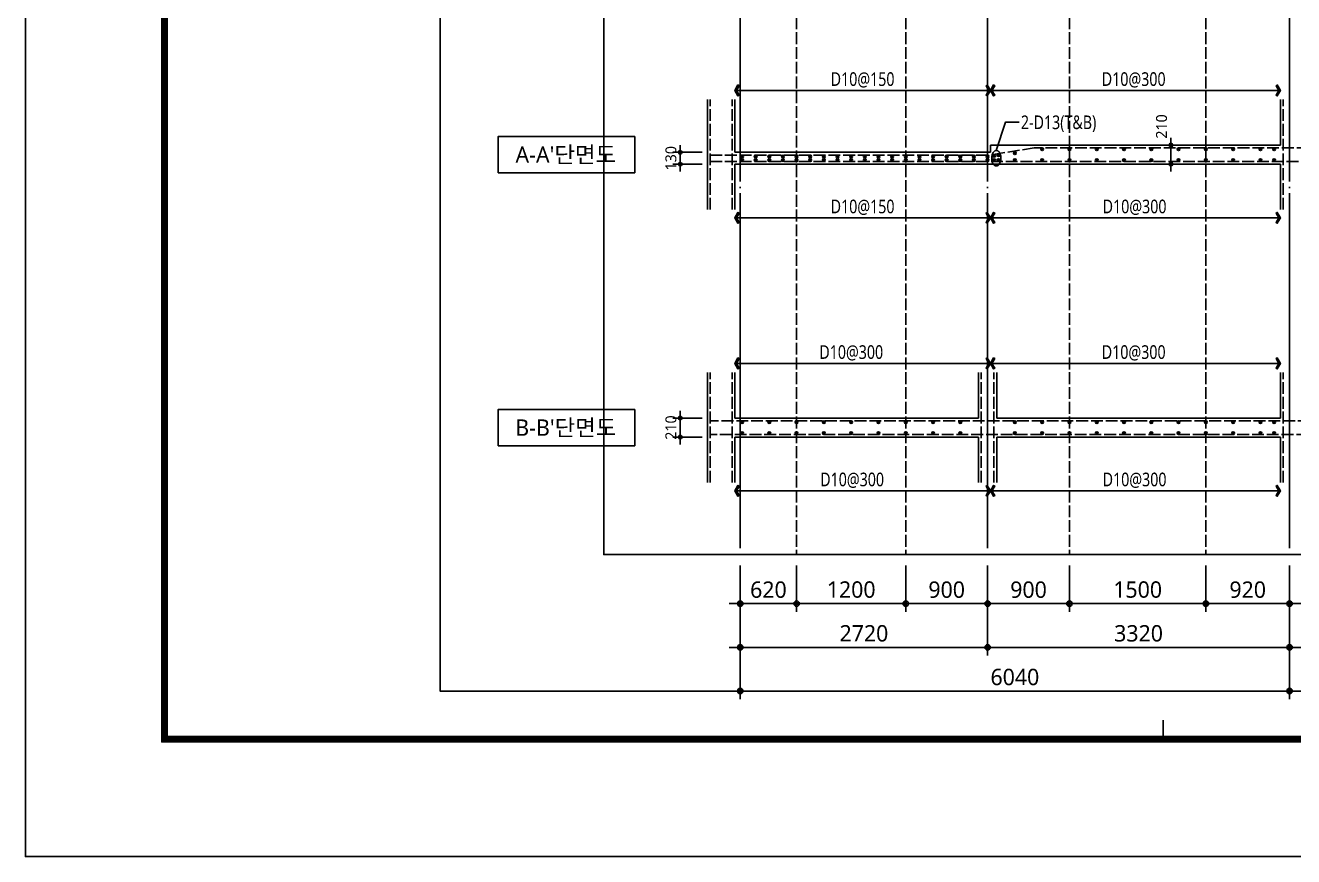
# Model space of a CAD drawing. Header units: millimetres. Extents: x 350420 to 672135, y -312840 to -44390.
# Drawn here: x 350420 to 364365, y -312840 to -303705 of the extents above; entities that cross this region are included whole.
import ezdxf
from ezdxf.enums import TextEntityAlignment as Align

# ---------------------------------------------------------------- set-up
doc = ezdxf.new("R2010")
doc.units = ezdxf.units.MM
doc.header["$LTSCALE"] = 65
doc.linetypes.add('CEN', pattern=[62, 60, -1, 0, -1])
doc.linetypes.add('HID', pattern=[2.5, 2, -0.5])
doc.layers.get('Defpoints').update_dxf_attribs({"color": 145})
for name, color, linetype in [('BAR', 2, 'Continuous'), ('BAR1', 3, 'Continuous'), ('BAR2', 3, 'HID'), ('BARR', 1, 'Continuous'), ('CEN', 1, 'CEN'), ('CEN1', 173, 'HID'), ('DIM', 7, 'Continuous'), ('FORM_고양장항A-1BL-S-성능$0$FORM', 7, 'Continuous'), ('LEADER', 7, 'Continuous'), ('T', 6, 'Continuous'), ('T1', 1, 'Continuous'), ('단면', 4, 'Continuous')]:
    doc.layers.add(name, color=color, linetype=linetype)
doc.layers.add('DEFPOINT', color=144, linetype='Continuous', plot=False)
doc.layers.add('FORM_고양장항A-1BL-S-성능$0$DEFPOINT', color=144, linetype='Continuous', plot=False)
doc.layers.add('TEXT', color=3, linetype='Continuous', lineweight=9)
doc.styles.add('맑은고딕', font='malgun.ttf')
doc.dimstyles.new('DIM_40', dxfattribs={"dimscale": 40, "dimtxt": 3, "dimasz": 1, "dimexe": 2, "dimexo": 1.5, "dimgap": 1, "dimtad": 1, "dimdec": 0, "dimzin": 0, "dimdsep": 46, "dimtxsty": '맑은고딕', "dimblk1": 'DIMDOT', "dimblk2": 'DIMDOT', "dimsah": 1, "dimcen": 0.09, "dimdle": 2, "dimclrd": 7, "dimclre": 7, "dimclrt": 6, "dimadec": 0, "dimazin": 0, "dimtfac": 1, "dimtdec": 0, "dimtix": 1, "dimtmove": 2, "dimatfit": 3, "dimldrblk": 'DIMDOT', "dimfxl": 0, "dimtolj": 1, "dimtzin": 0, "dimarcsym": 0})
doc.dimstyles.new('DIM_60', dxfattribs={"dimscale": 60, "dimtxt": 3, "dimasz": 1, "dimexe": 1.5, "dimexo": 2, "dimgap": 1, "dimtad": 1, "dimdec": 0, "dimzin": 0, "dimdsep": 46, "dimtxsty": '맑은고딕', "dimblk1": 'DIMDOT', "dimblk2": 'DIMDOT', "dimsah": 1, "dimcen": 0.09, "dimdle": 2, "dimclrd": 7, "dimclre": 7, "dimclrt": 3, "dimadec": 0, "dimazin": 0, "dimtfac": 1, "dimtdec": 0, "dimtix": 1, "dimtmove": 2, "dimatfit": 3, "dimldrblk": 'DIMDOT', "dimfxl": 0, "dimtolj": 1, "dimtzin": 0, "dimarcsym": 0})

# ---------------------------------------------------------------- blocks, each defined once
blk = doc.blocks.new('DIMDOT')
at = {"layer": 'DIM', "linetype": 'Continuous'}
blk.add_line((-2, 0), (2, 0), dxfattribs=at)
for radius in [0.5, 0.25]:
    blk.add_circle((0, 0), radius, dxfattribs=at)
blk = doc.blocks.new('*D1632')
at = {"layer": 'Defpoints', "color": 0, "linetype": 'Continuous', "transparency": 16777216}
for p in [(364320, -309520), (370360, -309520), (370360, -311020)]:
    blk.add_point(p, dxfattribs=at)
at = {"layer": 'DIM', "color": 7, "linetype": 'Continuous', "lineweight": -2, "transparency": 16777216}
for p, q in [((364320, -309640), (364320, -311110)), ((370360, -309640), (370360, -311110)), ((364380, -311020), (370300, -311020))]:
    blk.add_line(p, q, dxfattribs=at)
at = {"layer": 'DIM', "color": 7, "linetype": 'Continuous', "lineweight": -2, "transparency": 16777216, "xscale": 60, "yscale": 60, "zscale": 60, "rotation": 180}
blk.add_blockref('DIMDOT', (364320, -311020), dxfattribs=at)
at = {"layer": 'DIM', "color": 7, "linetype": 'Continuous', "lineweight": -2, "transparency": 16777216, "xscale": 60, "yscale": 60, "zscale": 60}
blk.add_blockref('DIMDOT', (370360, -311020), dxfattribs=at)
at = {"layer": 'DIM', "color": 3, "linetype": 'Continuous', "transparency": 16777216, "insert": (367340, -310867), "char_height": 180, "attachment_point": 5, "style": '맑은고딕'}
blk.add_mtext('\\A1;6040', dxfattribs=at)
blk = doc.blocks.new('*D1634')
at = {"layer": 'Defpoints', "color": 0, "linetype": 'Continuous', "transparency": 16777216}
for p in [(364320, -309520), (367640, -309520), (364320, -310540)]:
    blk.add_point(p, dxfattribs=at)
at = {"layer": 'DIM', "color": 7, "linetype": 'Continuous', "lineweight": -2, "transparency": 16777216}
for p, q in [((364320, -309640), (364320, -310630)), ((367640, -309640), (367640, -310630)), ((367580, -310540), (364380, -310540))]:
    blk.add_line(p, q, dxfattribs=at)
at = {"layer": 'DIM', "color": 7, "linetype": 'Continuous', "lineweight": -2, "transparency": 16777216, "xscale": 60, "yscale": 60, "zscale": 60, "rotation": 180}
blk.add_blockref('DIMDOT', (364320, -310540), dxfattribs=at)
at = {"layer": 'DIM', "color": 7, "linetype": 'Continuous', "lineweight": -2, "transparency": 16777216, "xscale": 60, "yscale": 60, "zscale": 60}
blk.add_blockref('DIMDOT', (367640, -310540), dxfattribs=at)
at = {"layer": 'DIM', "color": 3, "linetype": 'Continuous', "transparency": 16777216, "insert": (365980, -310387), "char_height": 180, "attachment_point": 5, "style": '맑은고딕'}
blk.add_mtext('\\A1;3320', dxfattribs=at)
blk = doc.blocks.new('*D1635')
at = {"layer": 'Defpoints', "color": 0, "linetype": 'Continuous', "transparency": 16777216}
for p in [(358280, -309520), (364320, -309520), (358280, -311020)]:
    blk.add_point(p, dxfattribs=at)
at = {"layer": 'DIM', "color": 7, "linetype": 'Continuous', "lineweight": -2, "transparency": 16777216}
for p, q in [((358280, -309640), (358280, -311110)), ((364320, -309640), (364320, -311110)), ((364260, -311020), (358340, -311020))]:
    blk.add_line(p, q, dxfattribs=at)
at = {"layer": 'DIM', "color": 7, "linetype": 'Continuous', "lineweight": -2, "transparency": 16777216, "xscale": 60, "yscale": 60, "zscale": 60, "rotation": 180}
blk.add_blockref('DIMDOT', (358280, -311020), dxfattribs=at)
at = {"layer": 'DIM', "color": 7, "linetype": 'Continuous', "lineweight": -2, "transparency": 16777216, "xscale": 60, "yscale": 60, "zscale": 60}
blk.add_blockref('DIMDOT', (364320, -311020), dxfattribs=at)
at = {"layer": 'DIM', "color": 3, "linetype": 'Continuous', "transparency": 16777216, "insert": (361300, -310867), "char_height": 180, "attachment_point": 5, "style": '맑은고딕'}
blk.add_mtext('\\A1;6040', dxfattribs=at)
blk = doc.blocks.new('*D1636')
at = {"layer": 'Defpoints', "color": 0, "linetype": 'Continuous', "transparency": 16777216}
for p in [(358280, -309520), (361000, -309520), (358280, -310540)]:
    blk.add_point(p, dxfattribs=at)
at = {"layer": 'DIM', "color": 7, "linetype": 'Continuous', "lineweight": -2, "transparency": 16777216}
for p, q in [((358280, -309640), (358280, -310630)), ((361000, -309640), (361000, -310630)), ((360940, -310540), (358340, -310540))]:
    blk.add_line(p, q, dxfattribs=at)
at = {"layer": 'DIM', "color": 7, "linetype": 'Continuous', "lineweight": -2, "transparency": 16777216, "xscale": 60, "yscale": 60, "zscale": 60, "rotation": 180}
blk.add_blockref('DIMDOT', (358280, -310540), dxfattribs=at)
at = {"layer": 'DIM', "color": 7, "linetype": 'Continuous', "lineweight": -2, "transparency": 16777216, "xscale": 60, "yscale": 60, "zscale": 60}
blk.add_blockref('DIMDOT', (361000, -310540), dxfattribs=at)
at = {"layer": 'DIM', "color": 3, "linetype": 'Continuous', "transparency": 16777216, "insert": (359640, -310387), "char_height": 180, "attachment_point": 5, "style": '맑은고딕'}
blk.add_mtext('\\A1;2720', dxfattribs=at)
blk = doc.blocks.new('*D1637')
at = {"layer": 'Defpoints', "color": 0, "linetype": 'Continuous', "transparency": 16777216}
for p in [(361000, -309520), (364320, -309520), (364320, -310540)]:
    blk.add_point(p, dxfattribs=at)
at = {"layer": 'DIM', "color": 7, "linetype": 'Continuous', "lineweight": -2, "transparency": 16777216}
for p, q in [((361000, -309640), (361000, -310630)), ((364320, -309640), (364320, -310630)), ((361060, -310540), (364260, -310540))]:
    blk.add_line(p, q, dxfattribs=at)
at = {"layer": 'DIM', "color": 7, "linetype": 'Continuous', "lineweight": -2, "transparency": 16777216, "xscale": 60, "yscale": 60, "zscale": 60, "rotation": 180}
blk.add_blockref('DIMDOT', (361000, -310540), dxfattribs=at)
at = {"layer": 'DIM', "color": 7, "linetype": 'Continuous', "lineweight": -2, "transparency": 16777216, "xscale": 60, "yscale": 60, "zscale": 60}
blk.add_blockref('DIMDOT', (364320, -310540), dxfattribs=at)
at = {"layer": 'DIM', "color": 3, "linetype": 'Continuous', "transparency": 16777216, "insert": (362660, -310387), "char_height": 180, "attachment_point": 5, "style": '맑은고딕'}
blk.add_mtext('\\A1;3320', dxfattribs=at)
blk = doc.blocks.new('*D1641')
at = {"layer": 'Defpoints', "color": 0, "transparency": 16777216}
for p in [(357620, -308020), (357920, -308020), (357920, -308230)]:
    blk.add_point(p, dxfattribs=at)
at = {"layer": 'DIM', "color": 7, "lineweight": -2, "transparency": 16777216}
for p, q in [((357860, -308020), (357540, -308020)), ((357620, -307980), (357620, -307940)), ((357620, -308230), (357620, -308020)), ((357860, -308230), (357540, -308230)), ((357620, -308270), (357620, -308310))]:
    blk.add_line(p, q, dxfattribs=at)
at = {"layer": 'DIM', "color": 7, "lineweight": -2, "transparency": 16777216, "xscale": 40, "yscale": 40, "zscale": 40}
for p, rotation in [((357620, -308020), 270), ((357620, -308230), 90)]:
    blk.add_blockref('DIMDOT', p, dxfattribs=dict(at, rotation=rotation))
at = {"layer": 'DIM', "color": 6, "transparency": 16777216, "insert": (357518, -308125), "char_height": 120, "attachment_point": 5, "rotation": 90, "style": '맑은고딕'}
blk.add_mtext('\\A1;210', dxfattribs=at)
blk = doc.blocks.new('*D1643')
at = {"layer": 'Defpoints', "color": 0, "transparency": 16777216}
for p in [(357620, -305100), (357920, -305100), (357920, -305230)]:
    blk.add_point(p, dxfattribs=at)
at = {"layer": 'DIM', "color": 7, "lineweight": -2, "transparency": 16777216}
for p, q in [((357860, -305100), (357540, -305100)), ((357620, -305060), (357620, -305020)), ((357620, -305230), (357620, -305100)), ((357860, -305230), (357540, -305230)), ((357620, -305270), (357620, -305310))]:
    blk.add_line(p, q, dxfattribs=at)
at = {"layer": 'DIM', "color": 7, "lineweight": -2, "transparency": 16777216, "xscale": 40, "yscale": 40, "zscale": 40}
for p, rotation in [((357620, -305100), 270), ((357620, -305230), 90)]:
    blk.add_blockref('DIMDOT', p, dxfattribs=dict(at, rotation=rotation))
at = {"layer": 'DIM', "color": 6, "transparency": 16777216, "insert": (357518, -305165), "char_height": 120, "attachment_point": 5, "rotation": 90, "style": '맑은고딕'}
blk.add_mtext('\\A1;130', dxfattribs=at)
blk = doc.blocks.new('보강근')
at = {"layer": 'BAR1'}
h = blk.add_hatch(color=256, dxfattribs=at)
edge = h.paths.add_edge_path()
edge.add_arc((0, 0), 15, 0, 360)
blk.add_circle((0, 0), 15, dxfattribs=at)
blk = doc.blocks.new('*D1664')
at = {"layer": 'Defpoints', "color": 0, "linetype": 'Continuous', "transparency": 16777216}
for p in [(360100, -309520), (361000, -309520), (360100, -310060)]:
    blk.add_point(p, dxfattribs=at)
at = {"layer": 'DIM', "color": 7, "linetype": 'Continuous', "lineweight": -2, "transparency": 16777216}
for p, q in [((360100, -309640), (360100, -310150)), ((361000, -309640), (361000, -310150)), ((360940, -310060), (360160, -310060))]:
    blk.add_line(p, q, dxfattribs=at)
at = {"layer": 'DIM', "color": 7, "linetype": 'Continuous', "lineweight": -2, "transparency": 16777216, "xscale": 60, "yscale": 60, "zscale": 60, "rotation": 180}
blk.add_blockref('DIMDOT', (360100, -310060), dxfattribs=at)
at = {"layer": 'DIM', "color": 7, "linetype": 'Continuous', "lineweight": -2, "transparency": 16777216, "xscale": 60, "yscale": 60, "zscale": 60}
blk.add_blockref('DIMDOT', (361000, -310060), dxfattribs=at)
at = {"layer": 'DIM', "color": 3, "linetype": 'Continuous', "transparency": 16777216, "insert": (360550, -309907), "char_height": 180, "attachment_point": 5, "style": '맑은고딕'}
blk.add_mtext('\\A1;900', dxfattribs=at)
blk = doc.blocks.new('*D1665')
at = {"layer": 'Defpoints', "color": 0, "linetype": 'Continuous', "transparency": 16777216}
for p in [(358900, -309520), (360100, -309520), (360100, -310060)]:
    blk.add_point(p, dxfattribs=at)
at = {"layer": 'DIM', "color": 7, "linetype": 'Continuous', "lineweight": -2, "transparency": 16777216}
for p, q in [((358900, -309640), (358900, -310150)), ((360100, -309640), (360100, -310150)), ((358960, -310060), (360040, -310060))]:
    blk.add_line(p, q, dxfattribs=at)
at = {"layer": 'DIM', "color": 7, "linetype": 'Continuous', "lineweight": -2, "transparency": 16777216, "xscale": 60, "yscale": 60, "zscale": 60, "rotation": 180}
blk.add_blockref('DIMDOT', (358900, -310060), dxfattribs=at)
at = {"layer": 'DIM', "color": 7, "linetype": 'Continuous', "lineweight": -2, "transparency": 16777216, "xscale": 60, "yscale": 60, "zscale": 60}
blk.add_blockref('DIMDOT', (360100, -310060), dxfattribs=at)
at = {"layer": 'DIM', "color": 3, "linetype": 'Continuous', "transparency": 16777216, "insert": (359500, -309906), "char_height": 180, "attachment_point": 5, "style": '맑은고딕'}
blk.add_mtext('\\A1;1200', dxfattribs=at)
blk = doc.blocks.new('*D1666')
at = {"layer": 'Defpoints', "color": 0, "linetype": 'Continuous', "transparency": 16777216}
for p in [(358280, -309520), (358900, -309520), (358280, -310060)]:
    blk.add_point(p, dxfattribs=at)
at = {"layer": 'DIM', "color": 7, "linetype": 'Continuous', "lineweight": -2, "transparency": 16777216}
for p, q in [((358280, -309640), (358280, -310150)), ((358900, -309640), (358900, -310150)), ((358840, -310060), (358340, -310060))]:
    blk.add_line(p, q, dxfattribs=at)
at = {"layer": 'DIM', "color": 7, "linetype": 'Continuous', "lineweight": -2, "transparency": 16777216, "xscale": 60, "yscale": 60, "zscale": 60, "rotation": 180}
blk.add_blockref('DIMDOT', (358280, -310060), dxfattribs=at)
at = {"layer": 'DIM', "color": 7, "linetype": 'Continuous', "lineweight": -2, "transparency": 16777216, "xscale": 60, "yscale": 60, "zscale": 60}
blk.add_blockref('DIMDOT', (358900, -310060), dxfattribs=at)
at = {"layer": 'DIM', "color": 3, "linetype": 'Continuous', "transparency": 16777216, "insert": (358590, -309907), "char_height": 180, "attachment_point": 5, "style": '맑은고딕'}
blk.add_mtext('\\A1;620', dxfattribs=at)
blk = doc.blocks.new('*D1667')
at = {"layer": 'Defpoints', "color": 0, "linetype": 'Continuous', "transparency": 16777216}
for p in [(361000, -309520), (361900, -309520), (361900, -310060)]:
    blk.add_point(p, dxfattribs=at)
at = {"layer": 'DIM', "color": 7, "linetype": 'Continuous', "lineweight": -2, "transparency": 16777216}
for p, q in [((361000, -309640), (361000, -310150)), ((361900, -309640), (361900, -310150)), ((361060, -310060), (361840, -310060))]:
    blk.add_line(p, q, dxfattribs=at)
at = {"layer": 'DIM', "color": 7, "linetype": 'Continuous', "lineweight": -2, "transparency": 16777216, "xscale": 60, "yscale": 60, "zscale": 60, "rotation": 180}
blk.add_blockref('DIMDOT', (361000, -310060), dxfattribs=at)
at = {"layer": 'DIM', "color": 7, "linetype": 'Continuous', "lineweight": -2, "transparency": 16777216, "xscale": 60, "yscale": 60, "zscale": 60}
blk.add_blockref('DIMDOT', (361900, -310060), dxfattribs=at)
at = {"layer": 'DIM', "color": 3, "linetype": 'Continuous', "transparency": 16777216, "insert": (361450, -309907), "char_height": 180, "attachment_point": 5, "style": '맑은고딕'}
blk.add_mtext('\\A1;900', dxfattribs=at)
blk = doc.blocks.new('*D1668')
at = {"layer": 'Defpoints', "color": 0, "linetype": 'Continuous', "transparency": 16777216}
for p in [(361900, -309520), (363400, -309520), (361900, -310060)]:
    blk.add_point(p, dxfattribs=at)
at = {"layer": 'DIM', "color": 7, "linetype": 'Continuous', "lineweight": -2, "transparency": 16777216}
for p, q in [((361900, -309640), (361900, -310150)), ((363400, -309640), (363400, -310150)), ((363340, -310060), (361960, -310060))]:
    blk.add_line(p, q, dxfattribs=at)
at = {"layer": 'DIM', "color": 7, "linetype": 'Continuous', "lineweight": -2, "transparency": 16777216, "xscale": 60, "yscale": 60, "zscale": 60, "rotation": 180}
blk.add_blockref('DIMDOT', (361900, -310060), dxfattribs=at)
at = {"layer": 'DIM', "color": 7, "linetype": 'Continuous', "lineweight": -2, "transparency": 16777216, "xscale": 60, "yscale": 60, "zscale": 60}
blk.add_blockref('DIMDOT', (363400, -310060), dxfattribs=at)
at = {"layer": 'DIM', "color": 3, "linetype": 'Continuous', "transparency": 16777216, "insert": (362650, -309906), "char_height": 180, "attachment_point": 5, "style": '맑은고딕'}
blk.add_mtext('\\A1;1500', dxfattribs=at)
blk = doc.blocks.new('*D1669')
at = {"layer": 'Defpoints', "color": 0, "linetype": 'Continuous', "transparency": 16777216}
for p in [(363400, -309520), (364320, -309520), (364320, -310060)]:
    blk.add_point(p, dxfattribs=at)
at = {"layer": 'DIM', "color": 7, "linetype": 'Continuous', "lineweight": -2, "transparency": 16777216}
for p, q in [((363400, -309640), (363400, -310150)), ((364320, -309640), (364320, -310150)), ((363460, -310060), (364260, -310060))]:
    blk.add_line(p, q, dxfattribs=at)
at = {"layer": 'DIM', "color": 7, "linetype": 'Continuous', "lineweight": -2, "transparency": 16777216, "xscale": 60, "yscale": 60, "zscale": 60, "rotation": 180}
blk.add_blockref('DIMDOT', (363400, -310060), dxfattribs=at)
at = {"layer": 'DIM', "color": 7, "linetype": 'Continuous', "lineweight": -2, "transparency": 16777216, "xscale": 60, "yscale": 60, "zscale": 60}
blk.add_blockref('DIMDOT', (364320, -310060), dxfattribs=at)
at = {"layer": 'DIM', "color": 3, "linetype": 'Continuous', "transparency": 16777216, "insert": (363860, -309907), "char_height": 180, "attachment_point": 5, "style": '맑은고딕'}
blk.add_mtext('\\A1;920', dxfattribs=at)
blk = doc.blocks.new('*D1675')
at = {"layer": 'Defpoints', "color": 0, "linetype": 'Continuous', "transparency": 16777216}
for p in [(364320, -309520), (365200, -309520), (364320, -310060)]:
    blk.add_point(p, dxfattribs=at)
at = {"layer": 'DIM', "color": 7, "linetype": 'Continuous', "lineweight": -2, "transparency": 16777216}
for p, q in [((364320, -309640), (364320, -310150)), ((365200, -309640), (365200, -310150)), ((365140, -310060), (364380, -310060))]:
    blk.add_line(p, q, dxfattribs=at)
at = {"layer": 'DIM', "color": 7, "linetype": 'Continuous', "lineweight": -2, "transparency": 16777216, "xscale": 60, "yscale": 60, "zscale": 60, "rotation": 180}
blk.add_blockref('DIMDOT', (364320, -310060), dxfattribs=at)
at = {"layer": 'DIM', "color": 7, "linetype": 'Continuous', "lineweight": -2, "transparency": 16777216, "xscale": 60, "yscale": 60, "zscale": 60}
blk.add_blockref('DIMDOT', (365200, -310060), dxfattribs=at)
at = {"layer": 'DIM', "color": 3, "linetype": 'Continuous', "transparency": 16777216, "insert": (364760, -309907), "char_height": 180, "attachment_point": 5, "style": '맑은고딕'}
blk.add_mtext('\\A1;880', dxfattribs=at)
blk = doc.blocks.new('BAR')
at = {"layer": 'BARR'}
h = blk.add_hatch(color=256, dxfattribs=at)
edge = h.paths.add_edge_path()
edge.add_arc((0, 0), 15, 0, 360)
blk.add_circle((0, 0), 15, dxfattribs=at)
blk = doc.blocks.new('*D1688')
at = {"layer": 'Defpoints', "color": 0, "transparency": 16777216}
for p in [(363016, -305020), (363316, -305020), (363316, -305230)]:
    blk.add_point(p, dxfattribs=at)
at = {"layer": 'DIM', "color": 7, "lineweight": -2, "transparency": 16777216}
for p, q in [((363256, -305020), (362936, -305020)), ((363016, -305190), (363016, -305060)), ((363256, -305230), (362936, -305230))]:
    blk.add_line(p, q, dxfattribs=at)
at = {"layer": 'DIM', "color": 7, "lineweight": -2, "transparency": 16777216, "xscale": 40, "yscale": 40, "zscale": 40}
for p, rotation in [((363016, -305020), 90), ((363016, -305230), 270)]:
    blk.add_blockref('DIMDOT', p, dxfattribs=dict(at, rotation=rotation))
at = {"layer": 'DIM', "color": 6, "transparency": 16777216, "insert": (362913, -304816), "char_height": 120, "attachment_point": 5, "rotation": 90, "style": '맑은고딕'}
blk.add_mtext('\\A1;210', dxfattribs=at)
blk = doc.blocks.new('FORM_고양장항A-1BL-S-성능')
at = {"layer": 'FORM_고양장항A-1BL-S-성능$0$DEFPOINT', "color": 1}
blk.add_line((208.5, 22), (208.5, 25), dxfattribs=at)
at = {"layer": 'FORM_고양장항A-1BL-S-성능$0$DEFPOINT'}
blk.add_lwpolyline([(0, 594), (0, 0), (841, 0), (841, 594), (0, 594)], dxfattribs=at)
at = {"layer": 'FORM_고양장항A-1BL-S-성능$0$FORM'}
for points in [[(25, 573), (25, 21), (757, 21), (757, 573)], [(26, 572), (26, 22), (756, 22), (756, 572)]]:
    blk.add_lwpolyline(points, close=True, dxfattribs=at)
at = {"layer": 'FORM_고양장항A-1BL-S-성능$0$FORM', "const_width": 1}
blk.add_lwpolyline([(25.5, 572.5), (25.5, 21.5), (756.5, 21.5), (756.5, 572.5)], close=True, dxfattribs=at)

msp = doc.modelspace()

# ---------------------------------------------------------------- linework, layer by layer
at = {"layer": 'BAR2'}
for p, q in [((357950, -305730), (357950, -304520)), ((358190, -305730), (358190, -304520)), ((364250, -305730), (364250, -304520)), ((361511, -305050), (361031, -305130)), ((361511, -305050), (361031, -305130)), ((367129, -305050), (361511, -305050)), ((357950, -305130), (361031, -305130)), ((357950, -305200), (382725, -305200)), ((357950, -308730), (357950, -307520)), ((358190, -308730), (358190, -307520)), ((360930, -308730), (360930, -307520)), ((361070, -308730), (361070, -307520)), ((364250, -308730), (364250, -307520)), ((384530, -308050), (357950, -308050)), ((382725, -308200), (357950, -308200))]:
    msp.add_line(p, q, dxfattribs=at)
at = {"layer": 'CEN'}
for p, q in [((358280, -301520), (358280, -309520)), ((361000, -301520), (361000, -309520)), ((364320, -301520), (364320, -309520))]:
    msp.add_line(p, q, dxfattribs=at)
at = {"layer": 'CEN1'}
for p, q in [((358900, -299230), (358900, -309520)), ((360100, -299230), (360100, -309520)), ((361900, -299230), (361900, -309520)), ((363400, -299230), (363400, -309520))]:
    msp.add_line(p, q, dxfattribs=at)
at = {"layer": 'DEFPOINT'}
for points in [[(354980, -280095), (393020, -280095), (393020, -311020), (354980, -311020)], [(356780, -281595), (391220, -281595), (391220, -309520), (356780, -309520)]]:
    msp.add_lwpolyline(points, close=True, dxfattribs=at)
at = {"layer": 'LEADER'}
for points in [[(358220, -304420), (358254.6, -304360), (358267.6, -304367.5), (358237.3, -304420), (358267.6, -304472.5), (358254.6, -304480), (358220, -304420), (361031, -304420), (360996.4, -304360), (360983.4, -304367.5), (361013.7, -304420), (360983.4, -304472.5), (360996.4, -304480), (361031, -304420)], [(361031, -304420), (361065.6, -304360), (361078.6, -304367.5), (361048.3, -304420), (361078.6, -304472.5), (361065.6, -304480), (361031, -304420), (364220, -304420), (364185.4, -304360), (364172.4, -304367.5), (364202.7, -304420), (364172.4, -304472.5), (364185.4, -304480), (364220, -304420)], [(361096, -305080), (361196, -304770), (361346, -304770)], [(358220, -305820), (358254.6, -305760), (358267.6, -305767.5), (358237.3, -305820), (358267.6, -305872.5), (358254.6, -305880), (358220, -305820), (361031, -305820), (360996.4, -305760), (360983.4, -305767.5), (361013.7, -305820), (360983.4, -305872.5), (360996.4, -305880), (361031, -305820)], [(361031, -305820), (361065.6, -305760), (361078.6, -305767.5), (361048.3, -305820), (361078.6, -305872.5), (361065.6, -305880), (361031, -305820), (364220, -305820), (364185.4, -305760), (364172.4, -305767.5), (364202.7, -305820), (364172.4, -305872.5), (364185.4, -305880), (364220, -305820)], [(358220, -307420), (358254.6, -307360), (358267.6, -307367.5), (358237.3, -307420), (358267.6, -307472.5), (358254.6, -307480), (358220, -307420), (361031, -307420), (360996.4, -307360), (360983.4, -307367.5), (361013.7, -307420), (360983.4, -307472.5), (360996.4, -307480), (361031, -307420)], [(361031, -307420), (361065.6, -307360), (361078.6, -307367.5), (361048.3, -307420), (361078.6, -307472.5), (361065.6, -307480), (361031, -307420), (364220, -307420), (364185.4, -307360), (364172.4, -307367.5), (364202.7, -307420), (364172.4, -307472.5), (364185.4, -307480), (364220, -307420)], [(358220, -308820), (358254.6, -308760), (358267.6, -308767.5), (358237.3, -308820), (358267.6, -308872.5), (358254.6, -308880), (358220, -308820), (361031, -308820), (360996.4, -308760), (360983.4, -308767.5), (361013.7, -308820), (360983.4, -308872.5), (360996.4, -308880), (361031, -308820)], [(361031, -308820), (361065.6, -308760), (361078.6, -308767.5), (361048.3, -308820), (361078.6, -308872.5), (361065.6, -308880), (361031, -308820), (364220, -308820), (364185.4, -308760), (364172.4, -308767.5), (364202.7, -308820), (364172.4, -308872.5), (364185.4, -308880), (364220, -308820)]]:
    msp.add_lwpolyline(points, dxfattribs=at)
for points in [[(357120, -304925), (357120, -305325), (355620, -305325), (355620, -304925)], [(357120, -307925), (357120, -308325), (355620, -308325), (355620, -307925)]]:
    msp.add_lwpolyline(points, close=True, dxfattribs=at)
msp.add_open_spline([(361096, -305080), (361098, -305080), (361100, -305080.2), (361104, -305080.9), (361105.9, -305081.5), (361109.6, -305082.9), (361111.4, -305083.7), (361114.8, -305085.7), (361116.4, -305086.8), (361119.5, -305089.2), (361121, -305090.5), (361125.2, -305094.7), (361127.7, -305098), (361132.3, -305105), (361134.3, -305108.8), (361137.8, -305116.9), (361139.4, -305121.2), (361142, -305130.1), (361143, -305134.7), (361145.4, -305148.7), (361146.2, -305158.3), (361145.8, -305175.7), (361145.1, -305183.6), (361142.6, -305197.3), (361141.1, -305203.3), (361137.3, -305214.6), (361135, -305219.9), (361130.5, -305228), (361128.4, -305231.1), (361123.8, -305236.7), (361121.3, -305239.3), (361116.6, -305243.1), (361114.6, -305244.5), (361110.2, -305246.9), (361107.9, -305247.9), (361103, -305249.3), (361100.5, -305249.8), (361095.4, -305250.1), (361092.8, -305249.9), (361087.7, -305249), (361085.3, -305248.3), (361080.7, -305246.4), (361078.5, -305245.1), (361074.4, -305242.4), (361072.4, -305240.8), (361068.8, -305237.4), (361067.2, -305235.5), (361064, -305231.6), (361062.6, -305229.5), (361058.8, -305223.4), (361056.8, -305219.3), (361053.2, -305210.4), (361051.6, -305205.7), (361049.1, -305195.9), (361048.1, -305190.8), (361046.1, -305175.9), (361045.7, -305165.8), (361046.7, -305148.6), (361047.7, -305141.4), (361050.6, -305127.5), (361052.6, -305120.9), (361056.8, -305110.6), (361058.8, -305106.7), (361063.3, -305099.4), (361065.8, -305096), (361070.5, -305090.9), (361072.5, -305089.1), (361077, -305085.8), (361079.3, -305084.3), (361083.9, -305082.2), (361086.1, -305081.5), (361090.5, -305080.4), (361092.8, -305080.1), (361095.4, -305080), (361095.7, -305080), (361096, -305080)], degree=3, knots=[0, 0, 0, 0, 0.0930949, 0.0930949, 0.1861897, 0.1861897, 0.2792846, 0.2792846, 0.3723794, 0.3723794, 0.4654743, 0.4654743, 0.6582923, 0.6582923, 0.8511103, 0.8511103, 1.0439283, 1.0439283, 1.2367464, 1.2367464, 1.607611, 1.607611, 1.912902, 1.912902, 2.1643372, 2.1643372, 2.4157724, 2.4157724, 2.586465, 2.586465, 2.7571576, 2.7571576, 2.8754938, 2.8754938, 2.99383, 2.99383, 3.1121662, 3.1121662, 3.2305023, 3.2305023, 3.3488385, 3.3488385, 3.4671747, 3.4671747, 3.5855109, 3.5855109, 3.7038471, 3.7038471, 3.8221833, 3.8221833, 4.0293705, 4.0293705, 4.2365577, 4.2365577, 4.443745, 4.443745, 4.8295531, 4.8295531, 5.1151819, 5.1151819, 5.4008106, 5.4008106, 5.5970554, 5.5970554, 5.7933002, 5.7933002, 5.9251532, 5.9251532, 6.0570061, 6.0570061, 6.1630763, 6.1630763, 6.2691466, 6.2691466, 6.2831853, 6.2831853, 6.2831853, 6.2831853], dxfattribs=at)
at = {"layer": '단면'}
for p, q in [((357920, -305730), (357920, -304520)), ((358220, -305100), (358220, -304520)), ((364220, -305020), (364220, -304520)), ((358220, -305100), (361031, -305100)), ((358220, -305100), (361031, -305100)), ((364220, -305020), (361031, -305020)), ((361031, -305100), (361031, -305020)), ((364220, -305020), (361031, -305020)), ((361031, -305100), (361031, -305020)), ((364220, -305230), (358220, -305230)), ((358220, -305730), (358220, -305230)), ((364220, -305230), (358220, -305230)), ((358220, -305730), (358220, -305230)), ((364220, -305730), (364220, -305230)), ((364220, -305730), (364220, -305230)), ((357920, -308730), (357920, -307520)), ((358220, -308020), (358220, -307520)), ((360900, -308020), (360900, -307520)), ((361100, -308020), (361100, -307520)), ((364220, -308020), (364220, -307520)), ((358220, -308020), (360900, -308020)), ((364220, -308020), (361100, -308020)), ((358220, -308730), (358220, -308230)), ((358220, -308230), (360900, -308230)), ((360900, -308730), (360900, -308230)), ((364220, -308230), (361100, -308230)), ((361100, -308730), (361100, -308230)), ((364220, -308730), (364220, -308230))]:
    msp.add_line(p, q, dxfattribs=at)

# ---------------------------------------------------------------- block references
at = {"xscale": 60, "yscale": 60, "zscale": 60}
msp.add_blockref('FORM_고양장항A-1BL-S-성능', (350420, -312840), dxfattribs=at)
at = {"layer": 'BAR'}
for p in [(361300, -305108.9), (361600, -305065), (361900, -305065), (362200, -305065), (362500, -305065), (362800, -305065), (363100, -305065), (363400, -305065), (363700, -305065), (364000, -305065), (364150, -305065), (358300, -305145), (358300, -305185), (358450, -305145), (358450, -305185), (358600, -305145), (358600, -305185), (358750, -305145), (358750, -305185), (358900, -305145), (358900, -305185), (359050, -305145), (359050, -305185), (359200, -305145), (359200, -305185), (359350, -305145), (359350, -305185), (359500, -305145), (359500, -305185), (359650, -305145), (359650, -305185), (359800, -305145), (359800, -305185), (359950, -305145), (359950, -305185), (360100, -305145), (360100, -305185), (360250, -305145), (360250, -305185), (360400, -305145), (360400, -305185), (360550, -305145), (360550, -305185), (360700, -305145), (360700, -305185), (360850, -305145), (360850, -305185), (361000, -305145), (361000, -305185), (361300, -305185), (361600, -305185), (361900, -305185), (362200, -305185), (362500, -305185), (362800, -305185), (363100, -305185), (363400, -305185), (363700, -305185), (364000, -305185), (364150, -305185), (358300, -308065), (358300, -308185), (358600, -308065), (358600, -308185), (358900, -308065), (358900, -308185), (359200, -308065), (359200, -308185), (359500, -308065), (359500, -308185), (359800, -308065), (359800, -308185), (360100, -308065), (360100, -308185), (360400, -308065), (360400, -308185), (360700, -308065), (360700, -308185), (361300, -308065), (361300, -308185), (361600, -308065), (361600, -308185), (361900, -308065), (361900, -308185), (362200, -308065), (362200, -308185), (362500, -308065), (362500, -308185), (362800, -308065), (362800, -308185), (363100, -308065), (363100, -308185), (363400, -308065), (363400, -308185), (363700, -308065), (363700, -308185), (364000, -308065), (364000, -308185), (364150, -308065), (364150, -308185)]:
    msp.add_blockref('BAR', p, dxfattribs=at)
at = {"layer": 'BAR1', "rotation": 179.9999999999983}
for p in [(361071, -305138.3), (361071, -305185), (361121, -305130), (361121, -305185)]:
    msp.add_blockref('보강근', p, dxfattribs=at)

# ---------------------------------------------------------------- texts
at = {"layer": 'T', "color": 6, "style": '맑은고딕', "width": 0.8}
for s, p in [('D10@150', (359625.5, -304295)), ('D10@300', (362606.3, -304295)), ('D10@150', (359625.5, -305695)), ('D10@300', (362616.1, -305695)), ('D10@300', (359500.7, -307295)), ('D10@300', (362606.3, -307295)), ('D10@300', (359510.5, -308695)), ('D10@300', (362616.1, -308695))]:
    msp.add_text(s, height=150, dxfattribs=at).set_placement(p, align=Align.MIDDLE_CENTER)
at = {"layer": 'T1', "style": '맑은고딕', "width": 0.8}
msp.add_text('2-D13(T&B)', height=150, rotation=360, dxfattribs=at).set_placement((361366, -304770), align=Align.MIDDLE_LEFT)
at = {"layer": 'TEXT', "color": 6, "style": '맑은고딕'}
for s, p in [("A-A'단면도", (356361.9, -305125)), ("B-B'단면도", (356361.9, -308125))]:
    msp.add_text(s, height=180, dxfattribs=at).set_placement(p, align=Align.MIDDLE_CENTER)

# ---------------------------------------------------------------- dimensions: what is measured, and where the dimension line sits
at = {"layer": 'DIM'}
dim = msp.add_linear_dim(base=(363015.6, -305020), p1=(363315.6, -305230), p2=(363315.6, -305020), angle=90, dimstyle='DIM_40', dxfattribs=at)
dim.commit()
dim.dimension.update_dxf_attribs({"geometry": '*D1688', "text_midpoint": (362913.3, -304816.3), "dimtype": 160})
for base, p1, p2, picture, middle in [((357620, -305100), (357920, -305230), (357920, -305100), '*D1643', (357517.6, -305165)), ((357620, -308020), (357920, -308230), (357920, -308020), '*D1641', (357517.6, -308125))]:
    dim = msp.add_linear_dim(base=base, p1=p1, p2=p2, angle=90, dimstyle='DIM_40', dxfattribs=at)
    dim.commit()
    dim.dimension.update_dxf_attribs({"geometry": picture, "text_midpoint": middle})
at = {"layer": 'DIM', "linetype": 'Continuous'}
for base, p1, p2, picture, middle in [((358280, -311020), (364320, -309520), (358280, -309520), '*D1635', (361300, -310867)), ((358280, -310540), (361000, -309520), (358280, -309520), '*D1636', (359640, -310387)), ((358280, -310060), (358900, -309520), (358280, -309520), '*D1666', (358590, -309907)), ((360100, -310060), (361000, -309520), (360100, -309520), '*D1664', (360550, -309907)), ((361900, -310060), (363400, -309520), (361900, -309520), '*D1668', (362650, -309906.5)), ((364320, -310540), (367640, -309520), (364320, -309520), '*D1634', (365980, -310387)), ((364320, -310060), (365200, -309520), (364320, -309520), '*D1675', (364760, -309907))]:
    dim = msp.add_linear_dim(base=base, p1=p1, p2=p2, angle=180, dimstyle='DIM_60', dxfattribs=at)
    dim.commit()
    dim.dimension.update_dxf_attribs({"geometry": picture, "text_midpoint": middle})
for base, p1, p2, picture, middle in [((360100, -310060), (358900, -309520), (360100, -309520), '*D1665', (359500, -309906.5)), ((364320, -310540), (361000, -309520), (364320, -309520), '*D1637', (362660, -310387)), ((361900, -310060), (361000, -309520), (361900, -309520), '*D1667', (361450, -309907)), ((364320, -310060), (363400, -309520), (364320, -309520), '*D1669', (363860, -309907)), ((370360, -311020), (364320, -309520), (370360, -309520), '*D1632', (367340, -310867))]:
    dim = msp.add_linear_dim(base=base, p1=p1, p2=p2, dimstyle='DIM_60', dxfattribs=at)
    dim.commit()
    dim.dimension.update_dxf_attribs({"geometry": picture, "text_midpoint": middle})

doc.saveas('drawing.dxf')
